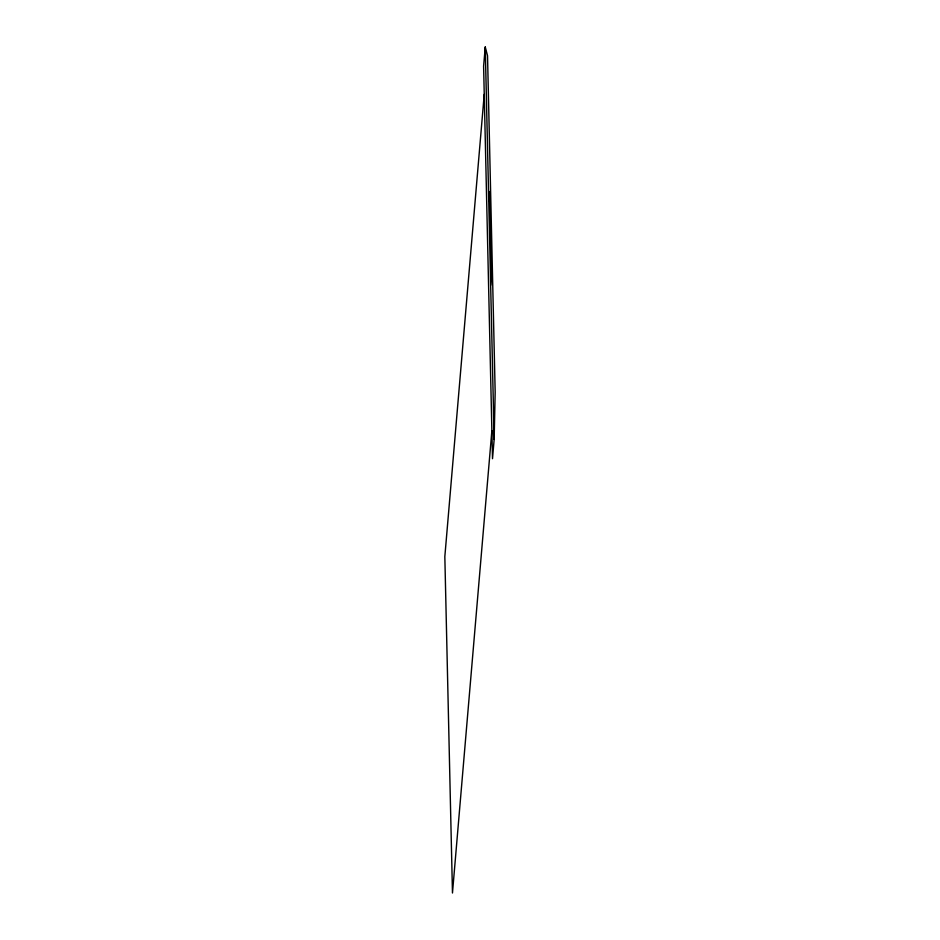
<?xml version="1.0" encoding="UTF-8"?>
<svg xmlns="http://www.w3.org/2000/svg" width="940" height="940" viewBox="0 0 940 940"><rect width="100%" height="100%" fill="white"/><g stroke="black" fill="none" stroke-linecap="round" stroke-linejoin="round"><path stroke-width="1.41" d="M494.158 439.427L495.169 392.133L487.531 55.766L485.252 47L483.606 66.258L492.513 458.697L494.158 439.427L485.252 47M484.241 94.294L444.832 556.633L452.469 893L491.879 430.661M488.753 201.172L489.576 191.537L491.479 275.632L490.656 285.255"/></g></svg>
